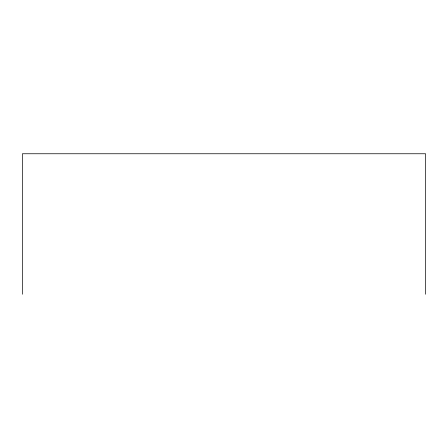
<?xml version="1.0" encoding="UTF-8"?>
<svg xmlns="http://www.w3.org/2000/svg" width="448" height="448" viewBox="0 0 448 448"><rect width="100%" height="100%" fill="white"/><g stroke="black" fill="none" stroke-linecap="round" stroke-linejoin="round"><path stroke-width="0.67" d="M425.6 294.246L425.6 153.754L22.4 153.754L22.4 294.246"/></g></svg>
